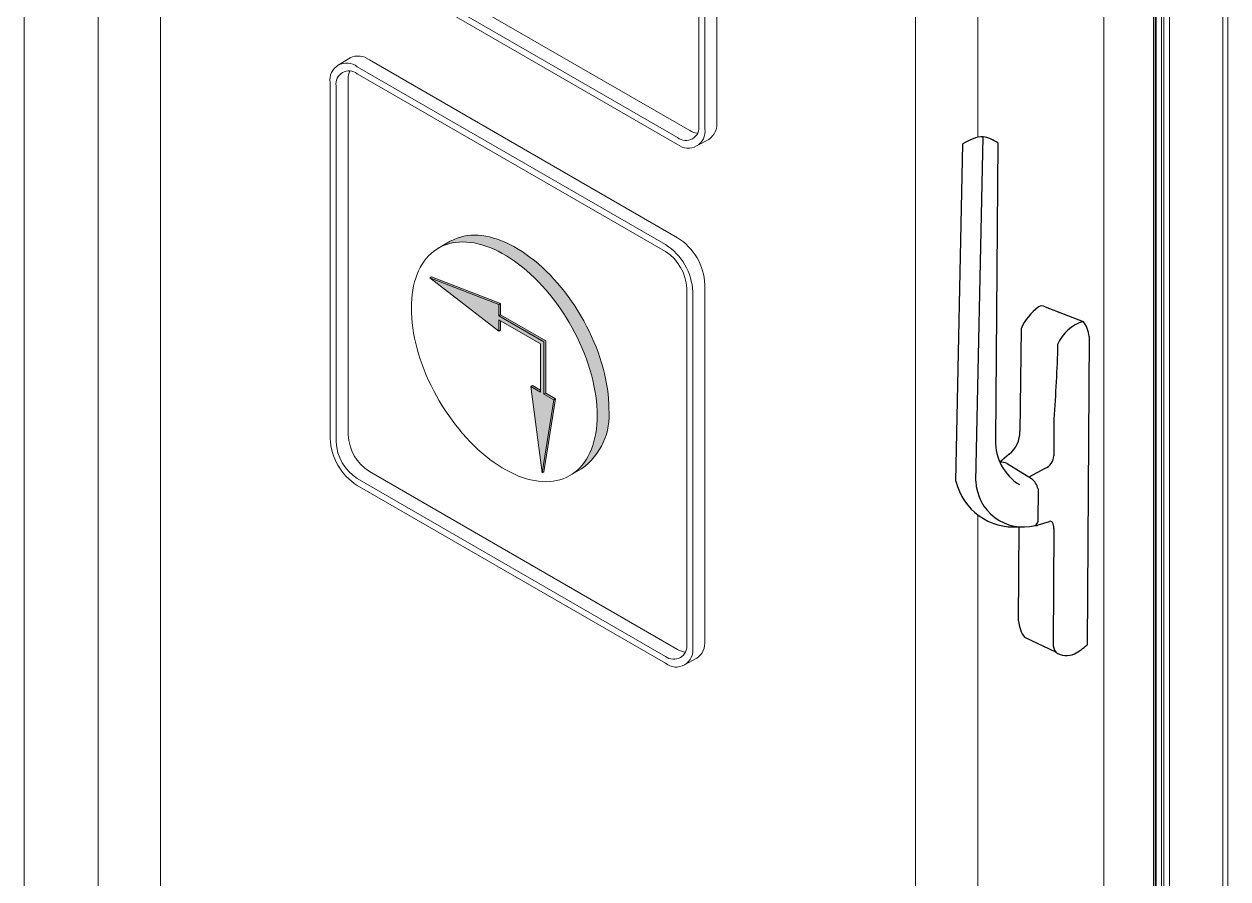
# Model space of a CAD drawing. Header units: millimetres. Extents: x 221 to 2771, y 196 to 840.
# Drawn here: x 1217.77 to 1256.54, y 292.01 to 319.55 of the extents above; entities that cross this region are included whole.
import ezdxf

# ---------------------------------------------------------------- set-up
doc = ezdxf.new("R2010")
doc.units = ezdxf.units.MM

# ---------------------------------------------------------------- blocks, each defined once
blk = doc.blocks.new('36b çerçeve')
at = {"color": 32, "linetype": 'Continuous', "lineweight": 15}
for p, q in [((4421.366, -1029.618), (4420.673, -1030.051)), ((4439.815, -1040.547), (4421.783, -1030.137)), ((4440.522, -1040.139), (4422.49, -1029.729)), ((4421.253, -1030.852), (4421.253, -1051.676)), ((4439.815, -1040.955), (4421.783, -1030.546)), ((4420.192, -1031.056), (4420.192, -1051.88)), ((4420.546, -1031.26), (4420.546, -1052.084)), ((4441.053, -1063.923), (4441.053, -1043.098)), ((4441.406, -1064.127), (4441.406, -1043.303)), ((4442.113, -1063.719), (4442.113, -1042.894)), ((4422.49, -1053.819), (4440.522, -1064.229)), ((4421.783, -1054.228), (4439.815, -1064.637)), ((4421.783, -1054.636), (4439.815, -1065.045)), ((4440.926, -1065.131), (4441.647, -1064.749))]:
    blk.add_line(p, q, dxfattribs=at)
for centre, radius, start, end in [((4421.165, -1030.904), 0.985, 51.1474, 188.86335), ((4421.836, -1030.602), 1.091, 53.1466, 115.54294), ((4421.3, -1031.138), 0.764, 50.79671, 189.21404), ((4422.348, -1030.818), 1.095, 156.13871, 181.77764), ((4437.962, -1043.454), 3.448, 2.52009, 57.47991), ((4438.669, -1043.046), 3.448, 2.52009, 57.47991), ((4438.366, -1043.221), 2.689, 2.60548, 57.39452), ((4423.637, -1051.729), 3.448, 182.52009, 237.47991), ((4423.94, -1051.554), 2.689, 182.60548, 237.39452), ((4423.233, -1051.962), 2.689, 182.60548, 237.39452), ((4440.298, -1064.045), 0.764, 230.79671, 9.21404), ((4440.967, -1063.82), 1.151, 306.24035, 5.07184), ((4440.433, -1064.278), 0.985, 231.1474, 8.86335), ((4441.076, -1063.347), 1.042, 237.90366, 264.8965)]:
    blk.add_arc(centre, radius, start, end, dxfattribs=at)
blk = doc.blocks.new('rtyrtytryrtyyyy')
at = {"lineweight": -2}
h = blk.add_hatch(color=140, dxfattribs=at)
h.paths.add_polyline_path([(180444.533, 31717.106), (180447.447, 31718.789), (180447.381, 31718.904), (180444.467, 31717.221)])
h.paths.add_polyline_path([(180444.265, 31714.872), (180450.479, 31718.461), (180450.413, 31718.575), (180444.199, 31714.987)])
h.paths.add_polyline_path([(180447.383, 31714.593), (180450.297, 31716.276), (180450.231, 31716.39), (180447.317, 31714.708)])
at = {"color": 140, "lineweight": -2}
for p, q in [((180447.381, 31718.904), (180444.467, 31717.221)), ((180444.533, 31717.106), (180447.447, 31718.789)), ((180450.413, 31718.575), (180444.199, 31714.987)), ((180444.265, 31714.872), (180450.479, 31718.461)), ((180450.231, 31716.39), (180447.317, 31714.708)), ((180447.383, 31714.593), (180450.297, 31716.276)), ((180447.317, 31714.708), (180447.383, 31714.593)), ((180447.383, 31714.593), (180447.499, 31714.661))]:
    blk.add_line(p, q, dxfattribs=at)
blk = doc.blocks.new('3 b cm')
at = {"color": 21, "lineweight": -2, "xscale": 0.55055, "yscale": 0.55055, "zscale": 0.55055}
blk.add_blockref('36b çerçeve', (178027.801, 32294.947), dxfattribs=at)
at = {"color": 6, "lineweight": -2}
blk.add_blockref('rtyrtytryrtyyyy', (19.829, 1.599), dxfattribs=at)
blk = doc.blocks.new('jjg')
for color, points in [(9, [(4434.4, -1018.153), (4434.208, -1017.911), (4434.01, -1017.677), (4433.808, -1017.449), (4433.602, -1017.23), (4433.393, -1017.02), (4433.18, -1016.819), (4432.964, -1016.626), (4432.746, -1016.444), (4432.526, -1016.271), (4432.305, -1016.109), (4432.082, -1015.958), (4431.859, -1015.818), (4431.636, -1015.689), (4431.412, -1015.571), (4431.19, -1015.466), (4430.968, -1015.372), (4430.748, -1015.29), (4430.53, -1015.221), (4430.315, -1015.164), (4430.102, -1015.12), (4429.892, -1015.089), (4429.686, -1015.07), (4429.484, -1015.064), (4429.287, -1015.07), (4429.094, -1015.09), (4428.907, -1015.122), (4428.725, -1015.167), (4428.549, -1015.224), (4428.379, -1015.294), (4428.216, -1015.376), (4428.176, -1015.398), (4427.591, -1015.737), (4427.743, -1015.661), (4427.912, -1015.592), (4428.088, -1015.534), (4428.27, -1015.489), (4428.458, -1015.457), (4428.65, -1015.438), (4428.848, -1015.431), (4429.05, -1015.437), (4429.256, -1015.456), (4429.465, -1015.488), (4429.678, -1015.532), (4429.894, -1015.589), (4430.112, -1015.658), (4430.332, -1015.739), (4430.553, -1015.833), (4430.776, -1015.939), (4430.999, -1016.056), (4431.223, -1016.185), (4431.446, -1016.326), (4431.668, -1016.477), (4431.89, -1016.639), (4432.11, -1016.811), (4432.328, -1016.994), (4432.544, -1017.186), (4432.756, -1017.387), (4432.966, -1017.598), (4433.172, -1017.817), (4433.374, -1018.044), (4433.571, -1018.279), (4433.764, -1018.521), (4433.952, -1018.769), (4434.134, -1019.024), (4434.31, -1019.285), (4434.479, -1019.55), (4434.642, -1019.821), (4434.799, -1020.096), (4434.948, -1020.374), (4435.089, -1020.655), (4435.223, -1020.939), (4435.349, -1021.225), (4435.466, -1021.512), (4435.575, -1021.801), (4435.675, -1022.089), (4435.766, -1022.377), (4435.848, -1022.665), (4435.921, -1022.951), (4435.985, -1023.235), (4436.038, -1023.516), (4436.083, -1023.795), (4436.117, -1024.07), (4436.142, -1024.34), (4436.157, -1024.606), (4436.161, -1024.867), (4436.157, -1025.122), (4436.142, -1025.371), (4436.117, -1025.613), (4436.083, -1025.848), (4436.038, -1026.076), (4435.985, -1026.295), (4435.921, -1026.506), (4435.848, -1026.708), (4435.766, -1026.901), (4435.675, -1027.084), (4435.575, -1027.256), (4435.466, -1027.419), (4435.349, -1027.571), (4435.223, -1027.712), (4435.089, -1027.841), (4434.948, -1027.959), (4434.799, -1028.065), (4434.682, -1028.136), (4435.318, -1027.77, 0.267904), (4436.798, -1024.5), (4436.793, -1024.239), (4436.778, -1023.973), (4436.753, -1023.702), (4436.719, -1023.427), (4436.675, -1023.149), (4436.621, -1022.867), (4436.558, -1022.583), (4436.485, -1022.297), (4436.403, -1022.01), (4436.311, -1021.722), (4436.211, -1021.433), (4436.102, -1021.145), (4435.985, -1020.858), (4435.859, -1020.572), (4435.726, -1020.288), (4435.584, -1020.006), (4435.435, -1019.728), (4435.279, -1019.453), (4435.116, -1019.183), (4434.946, -1018.917), (4434.77, -1018.657), (4434.588, -1018.402)]), (7, [(4430.809, -1019.449), (4430.809, -1018.837), (4427.058, -1017.394), (4430.809, -1020.281), (4430.809, -1019.67), (4433.077, -1020.979), (4433.076, -1023.597), (4432.547, -1023.292), (4433.172, -1027.984), (4433.797, -1024.013), (4433.267, -1023.708), (4433.267, -1021.089), (4433.267, -1020.869), (4433.077, -1020.758)])]:
    blk.add_hatch(color=color).paths.add_polyline_path(points)
h = blk.add_hatch(color=253)
h.paths.add_polyline_path([(4430.904, -1018.782), (4427.153, -1017.339), (4427.058, -1017.394), (4430.809, -1018.837)])
h.paths.add_polyline_path([(4430.904, -1019.394), (4430.904, -1018.782), (4430.809, -1018.837), (4430.809, -1019.449)])
h.paths.add_polyline_path([(4433.172, -1020.703), (4430.904, -1019.394), (4430.809, -1019.449), (4433.077, -1020.758), (4433.267, -1020.869), (4433.267, -1021.089), (4433.267, -1023.708), (4433.363, -1023.653), (4433.363, -1020.813)])
h.paths.add_polyline_path([(4433.892, -1023.958), (4433.363, -1023.653), (4433.267, -1023.708), (4433.797, -1024.013)])
h.paths.add_polyline_path([(4433.267, -1027.928), (4433.892, -1023.958), (4433.797, -1024.013), (4433.172, -1027.984)])
h.paths.add_polyline_path([(4430.904, -1020.226), (4430.904, -1019.725), (4430.809, -1019.67), (4430.809, -1020.281)], flags=16)
h.paths.add_polyline_path([(4433.076, -1023.597), (4433.076, -1023.487), (4432.642, -1023.236), (4432.547, -1023.292)], flags=16)
at = {"color": 7, "linetype": 'Continuous', "lineweight": 15}
for p, q in [((4428.176, -1015.398), (4427.541, -1015.767)), ((4427.058, -1017.394), (4427.153, -1017.339)), ((4430.809, -1020.281), (4427.058, -1017.394)), ((4427.058, -1017.394), (4430.809, -1018.837)), ((4427.153, -1017.339), (4430.904, -1018.782)), ((4430.809, -1018.837), (4430.904, -1018.782)), ((4430.809, -1018.837), (4430.809, -1019.449)), ((4430.904, -1018.782), (4430.904, -1019.394)), ((4430.809, -1019.449), (4430.904, -1019.394)), ((4433.267, -1020.869), (4430.809, -1019.449)), ((4430.809, -1019.67), (4430.809, -1020.281)), ((4433.077, -1020.979), (4430.809, -1019.67)), ((4433.363, -1020.813), (4430.904, -1019.394)), ((4430.809, -1020.281), (4430.904, -1020.226)), ((4430.904, -1019.725), (4430.904, -1020.226)), ((4433.077, -1020.979), (4433.076, -1023.597)), ((4433.267, -1020.869), (4433.077, -1020.758)), ((4433.077, -1020.758), (4433.077, -1020.758)), ((4433.363, -1020.813), (4433.172, -1020.703)), ((4433.267, -1020.869), (4433.267, -1023.708)), ((4433.267, -1020.869), (4433.267, -1021.089)), ((4433.363, -1020.813), (4433.363, -1023.653)), ((4433.363, -1020.813), (4433.363, -1021.034)), ((4432.547, -1023.292), (4432.642, -1023.236)), ((4433.076, -1023.597), (4432.547, -1023.292)), ((4432.547, -1023.292), (4433.172, -1027.984)), ((4433.076, -1023.487), (4432.642, -1023.236)), ((4433.172, -1027.984), (4433.797, -1024.013)), ((4433.267, -1023.708), (4433.363, -1023.653)), ((4433.797, -1024.013), (4433.267, -1023.708)), ((4433.267, -1027.928), (4433.892, -1023.958)), ((4433.892, -1023.958), (4433.363, -1023.653)), ((4433.797, -1024.013), (4433.892, -1023.958)), ((4433.172, -1027.984), (4433.267, -1027.928)), ((4434.682, -1028.136), (4435.318, -1027.77))]:
    blk.add_line(p, q, dxfattribs=at)
at = {"color": 7, "linetype": 'Continuous', "lineweight": 15, "flags": 128}
for points in [[(4436.798, -1024.5), (4436.793, -1024.239), (4436.778, -1023.973), (4436.753, -1023.702), (4436.719, -1023.427), (4436.675, -1023.149), (4436.621, -1022.867), (4436.558, -1022.583), (4436.485, -1022.297), (4436.403, -1022.01), (4436.311, -1021.722), (4436.211, -1021.433), (4436.102, -1021.145), (4435.985, -1020.858), (4435.859, -1020.572), (4435.726, -1020.288), (4435.584, -1020.006), (4435.435, -1019.728), (4435.279, -1019.453), (4435.116, -1019.183), (4434.946, -1018.917), (4434.77, -1018.657), (4434.588, -1018.402), (4434.4, -1018.153), (4434.208, -1017.911), (4434.01, -1017.677), (4433.808, -1017.449), (4433.602, -1017.23), (4433.393, -1017.02), (4433.18, -1016.819), (4432.964, -1016.626), (4432.746, -1016.444), (4432.526, -1016.271), (4432.305, -1016.109), (4432.082, -1015.958), (4431.859, -1015.818), (4431.636, -1015.689), (4431.412, -1015.571), (4431.19, -1015.466), (4430.968, -1015.372), (4430.748, -1015.29), (4430.53, -1015.221), (4430.315, -1015.164), (4430.102, -1015.12), (4429.892, -1015.089), (4429.686, -1015.07), (4429.484, -1015.064), (4429.287, -1015.07), (4429.094, -1015.09), (4428.907, -1015.122), (4428.725, -1015.167), (4428.549, -1015.224), (4428.379, -1015.294), (4428.216, -1015.376), (4428.176, -1015.398)], [(4436.161, -1024.867), (4436.157, -1024.606), (4436.142, -1024.34), (4436.117, -1024.07), (4436.083, -1023.795), (4436.038, -1023.516), (4435.985, -1023.235), (4435.921, -1022.951), (4435.848, -1022.665), (4435.766, -1022.377), (4435.675, -1022.089), (4435.575, -1021.801), (4435.466, -1021.512), (4435.349, -1021.225), (4435.223, -1020.939), (4435.089, -1020.655), (4434.948, -1020.374), (4434.799, -1020.096), (4434.642, -1019.821), (4434.479, -1019.55), (4434.31, -1019.285), (4434.134, -1019.024), (4433.952, -1018.769), (4433.764, -1018.521), (4433.571, -1018.279), (4433.374, -1018.044), (4433.172, -1017.817), (4432.966, -1017.598), (4432.756, -1017.387), (4432.544, -1017.186), (4432.328, -1016.994), (4432.11, -1016.811), (4431.89, -1016.639), (4431.668, -1016.477), (4431.446, -1016.326), (4431.223, -1016.185), (4430.999, -1016.056), (4430.776, -1015.939), (4430.553, -1015.833), (4430.332, -1015.739), (4430.112, -1015.658), (4429.894, -1015.589), (4429.678, -1015.532), (4429.465, -1015.488), (4429.256, -1015.456), (4429.05, -1015.437), (4428.848, -1015.431), (4428.65, -1015.438), (4428.458, -1015.457), (4428.27, -1015.489), (4428.088, -1015.534), (4427.912, -1015.592), (4427.743, -1015.661), (4427.579, -1015.743), (4427.423, -1015.838), (4427.274, -1015.944), (4427.133, -1016.062), (4426.999, -1016.191), (4426.873, -1016.332), (4426.756, -1016.484), (4426.647, -1016.647), (4426.547, -1016.819), (4426.456, -1017.002), (4426.374, -1017.195), (4426.301, -1017.397), (4426.237, -1017.608), (4426.183, -1017.827), (4426.139, -1018.055), (4426.105, -1018.29), (4426.08, -1018.532), (4426.065, -1018.781), (4426.06, -1019.036), (4426.065, -1019.297), (4426.08, -1019.563), (4426.105, -1019.833), (4426.139, -1020.108), (4426.183, -1020.387), (4426.237, -1020.668), (4426.301, -1020.952), (4426.374, -1021.238), (4426.456, -1021.526), (4426.547, -1021.814), (4426.647, -1022.102), (4426.756, -1022.391), (4426.873, -1022.678), (4426.999, -1022.964), (4427.133, -1023.248), (4427.274, -1023.529), (4427.423, -1023.807), (4427.579, -1024.082), (4427.743, -1024.353), (4427.912, -1024.618), (4428.088, -1024.879), (4428.27, -1025.134), (4428.458, -1025.382), (4428.65, -1025.624), (4428.848, -1025.859), (4429.05, -1026.086), (4429.256, -1026.305), (4429.465, -1026.516), (4429.678, -1026.717), (4429.894, -1026.909), (4430.112, -1027.092), (4430.332, -1027.264), (4430.553, -1027.426), (4430.776, -1027.577), (4430.999, -1027.718), (4431.223, -1027.847), (4431.446, -1027.964), (4431.668, -1028.07), (4431.89, -1028.164), (4432.11, -1028.245), (4432.328, -1028.314), (4432.544, -1028.371), (4432.756, -1028.415), (4432.966, -1028.447), (4433.172, -1028.466), (4433.374, -1028.472), (4433.571, -1028.465), (4433.764, -1028.446), (4433.952, -1028.414), (4434.134, -1028.369), (4434.31, -1028.311), (4434.479, -1028.242), (4434.642, -1028.16), (4434.799, -1028.065), (4434.948, -1027.959), (4435.089, -1027.841), (4435.223, -1027.712), (4435.349, -1027.571), (4435.466, -1027.419), (4435.575, -1027.256), (4435.675, -1027.084), (4435.766, -1026.901), (4435.848, -1026.708), (4435.921, -1026.506), (4435.985, -1026.295), (4436.038, -1026.076), (4436.083, -1025.848), (4436.117, -1025.613), (4436.142, -1025.371), (4436.157, -1025.122), (4436.161, -1024.867)]]:
    blk.add_lwpolyline(points, dxfattribs=at)
at = {"color": 7, "linetype": 'Continuous', "lineweight": 15}
blk.add_arc((4433.225, -1024.853), 3.59, 305.66087, 5.65131, dxfattribs=at)
blk = doc.blocks.new('sürme 2')
at = {"color": 21, "xscale": -1}
blk.add_blockref('36b çerçeve', (8097.786, -300.723), dxfattribs=at)
at = {"color": 21, "xscale": -1.075845078, "yscale": 1.075845078, "zscale": 1.075845078}
blk.add_blockref('jjg', (8434.593, -248.662), dxfattribs=at)
blk = doc.blocks.new('gdfgfdggdfgsfsdfsdfdfdfdsfds')
at = {"color": 252}
for p, q in [((5506.073, -1217.566), (5511.324, -1198.969)), ((5507.181, -1217.845), (5512.561, -1198.869)), ((5513.287, -1199.423), (5508.857, -1215.879)), ((5513.534, -1209.179), (5515.436, -1210.544)), ((5511.882, -1210.057), (5510.339, -1215.731)), ((5515.549, -1211.458), (5510.974, -1228.531)), ((5512.389, -1215.531), (5511.86, -1217.574)), ((5509.418, -1216.829), (5508.788, -1217.148)), ((5509.163, -1217.323), (5510.3, -1218.512)), ((5511.191, -1218.142), (5510.177, -1218.384)), ((5510.511, -1219.173), (5510.024, -1220.991)), ((5507.527, -1226.197), (5508.921, -1220.997)), ((5509.996, -1221.171), (5510.677, -1221.14)), ((5510.815, -1221.589), (5509.105, -1227.972)), ((5509.138, -1228.473), (5507.63, -1227.221))]:
    blk.add_line(p, q, dxfattribs=at)
for centre, radius, start, end in [((5514.441, -1212.12), 3.288, 112.68987, 141.12668), ((5513.265, -1209.479), 0.402, 48.16087, 103.24845), ((5515.537, -1212.882), 2.341, 92.45873, 142.24457), ((5513.9, -1211.197), 1.669, 350.99781, 23.03685), ((5511.638, -1216.677), 2.893, 163.9844, 223.50616), ((5508.786, -1215.363), 1.596, 293.32891, 346.66331), ((5509.471, -1217.642), 3.399, 178.71776, 260.68576), ((5508.696, -1217.833), 0.691, 47.51052, 82.38193), ((5511.077, -1217.329), 0.821, 277.98813, 342.64148), ((5509.817, -1218.447), 2.704, 167.12151, 270.18161), ((5509.425, -1219.155), 1.086, 359.01013, 36.30139), ((5509.796, -1220.911), 0.242, 277.06642, 340.78383), ((5509.925, -1221.037), 0.151, 228.86863, 298.03189), ((5510.689, -1221.293), 0.154, 19.34844, 94.29817), ((5510.165, -1221.379), 0.683, 342.16507, 11.62301), ((5509.329, -1226.534), 1.833, 169.38246, 202.01026), ((5509.959, -1228.167), 0.876, 167.10522, 200.43759), ((5509.951, -1227.795), 1.06, 219.83882, 280.61421), ((5509.387, -1225.504), 3.417, 282.83436, 297.66591)]:
    blk.add_arc(centre, radius, start, end, dxfattribs=at)
at = {"color": 252, "extrusion": (0, 0, -1)}
blk.add_arc((-5436.847, -1189.28), 79.973, 196.09367, 199.16276, dxfattribs=at)
at = {"color": 252}
blk.add_spline([(5513.287, -1199.423), (5512.561, -1198.869), (5511.324, -1198.969)], degree=3, dxfattribs=at)

msp = doc.modelspace()

# ---------------------------------------------------------------- linework, layer by layer
at = {"color": 8, "linetype": 'Continuous', "lineweight": 15}
for p, q in [((1217.769, 378.209), (1217.769, 270.441)), ((1220.156, 376.804), (1220.156, 269.063)), ((1222.166, 372.968), (1222.166, 272.427)), ((1254.136, 364.24), (1254.136, 245.226)), ((1256.375, 237.355), (1256.375, 363.101)), ((1256.536, 237.448), (1256.536, 363.194)), ((1252.54, 362.744), (1252.54, 246.824)), ((1254.654, 242.048), (1254.654, 362.108)), ((1254.144, 361.813), (1254.144, 242.742)), ((1254.148, 242.711), (1254.148, 361.816)), ((1254.208, 242.476), (1254.208, 361.85)), ((1254.225, 242.433), (1254.225, 361.861)), ((1254.393, 242.142), (1254.393, 361.958)), ((1254.472, 242.076), (1254.472, 362.003)), ((1248.484, 360.45), (1248.484, 315.91)), ((1246.474, 358.935), (1246.474, 258.394)), ((1248.484, 303.739), (1248.484, 257.234))]:
    msp.add_line(p, q, dxfattribs=at)

# ---------------------------------------------------------------- block references
at = {"color": 6, "lineweight": -2}
msp.add_blockref('3 b cm', (-179233.326, -31392.914), dxfattribs=at)
at = {"color": 21, "xscale": -0.55055, "yscale": 0.55055, "zscale": 0.55055}
msp.add_blockref('sürme 2', (3252.322, 1050.883), dxfattribs=at)
at = {"color": 143, "xscale": 0.5624999999999999, "yscale": 0.5625, "zscale": 0.5625, "rotation": 14.6087947467471}
msp.add_blockref('gdfgfdggdfgsfsdfsdfdfdfdsfds', (-1921.999, 186.402), dxfattribs=at)

doc.saveas('drawing.dxf')
